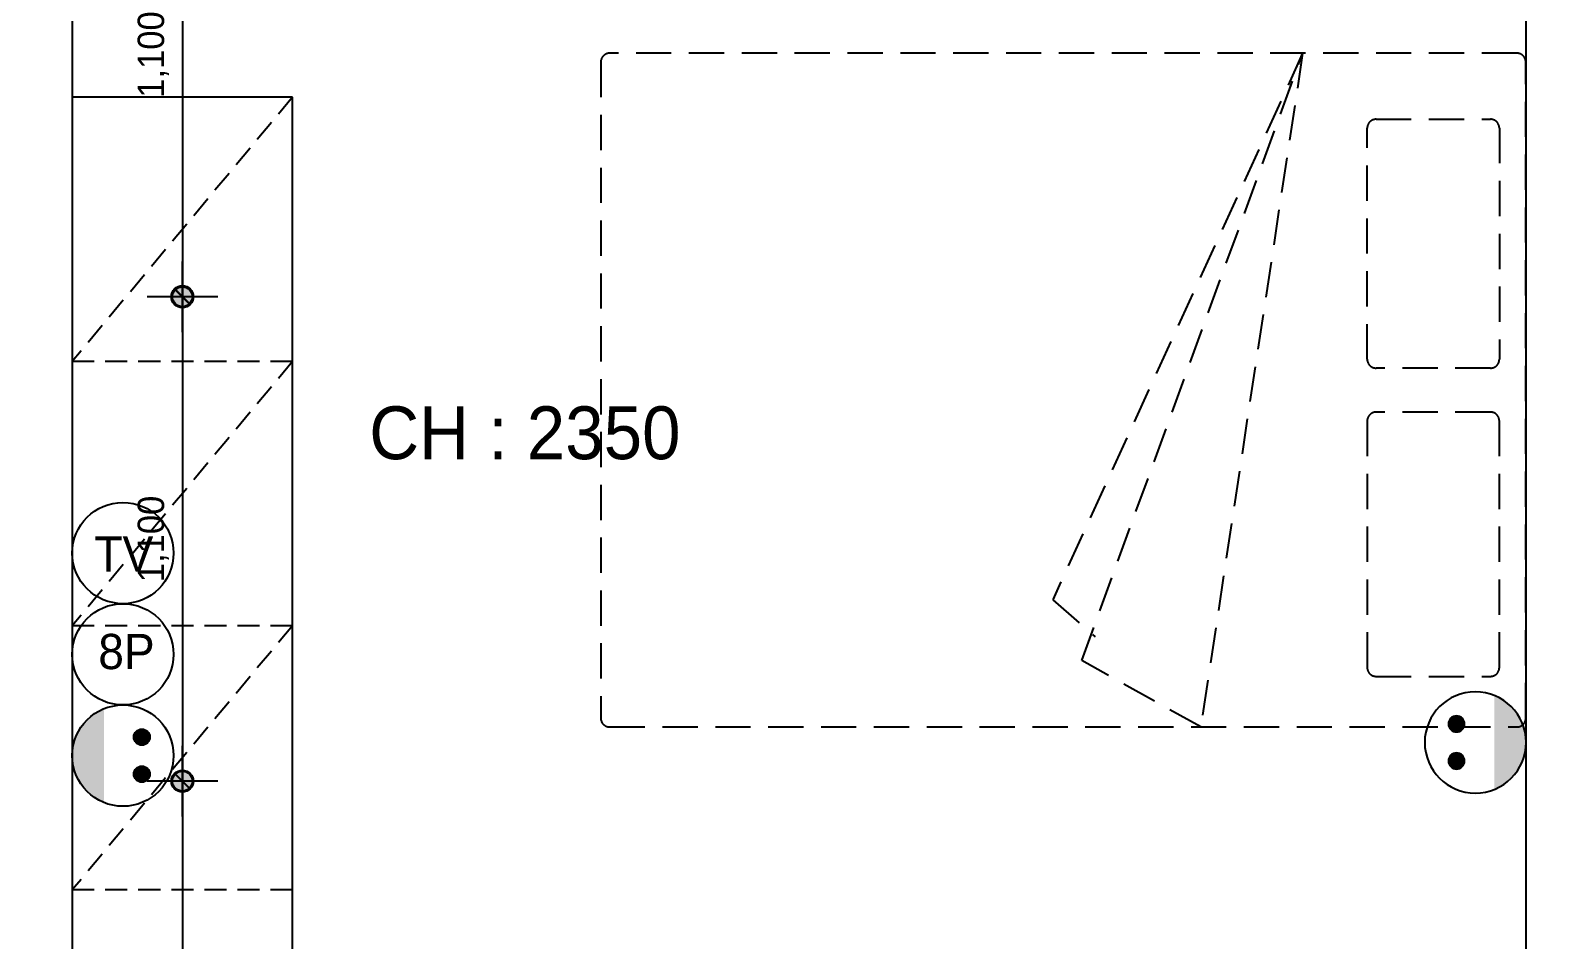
# Model space of a CAD drawing. Header units: millimetres. Extents: x 236955 to 308542, y 30900 to 88969.
# Drawn here: x 288870 to 292323, y 62162 to 64226 of the extents above; entities that cross this region are included whole.
import ezdxf

# ---------------------------------------------------------------- set-up
doc = ezdxf.new("R2010")
doc.units = ezdxf.units.MM
doc.header["$LTSCALE"] = 100
doc.header["$PDMODE"] = 3
doc.linetypes.add('DASHED', pattern=[0.75, 0.5, -0.25])
doc.linetypes.add('DH-HID2', pattern=[1.2, 0.8, -0.4])
doc.layers.get('DEFPOINTS').update_dxf_attribs({"color": 248})
for name, color, linetype in [('0-ELC TEXT', 7, 'Continuous'), ('06-FUR', 6, 'Continuous'), ('07-DIM WAL', 5, 'Continuous'), ('CO-BATH', 6, 'Continuous'), ('F-WALL1', 2, 'Continuous'), ('FU-FURM', 251, 'DH-HID2'), ('FUR', 8, 'DASHED'), ('RC-LIGHT', 7, 'Continuous'), ('설비', 140, 'Continuous')]:
    doc.layers.add(name, color=color, linetype=linetype)
doc.styles.add('HY 울릉도 L', font='')
doc.styles.add('코레일둥고', font='Korail_Round_Gothic_Medium.ttf')
doc.styles.get('HY 울릉도 L').set_extended_font_data('HY울릉도L')
doc.dimstyles.new('30', dxfattribs={"dimscale": 30, "dimtxt": 2, "dimasz": 1, "dimexe": 1, "dimexo": 1, "dimgap": 1, "dimtad": 1, "dimdec": 0, "dimrnd": 0.05, "dimdsep": 46, "dimlunit": 6, "dimtxsty": 'HY 울릉도 L', "dimblk": 'ARCHTICK', "dimcen": 2.5, "dimdle": 1, "dimclrd": 133, "dimclre": 133, "dimclrt": 30, "dimadec": 0, "dimazin": 0, "dimtfac": 1, "dimtdec": 0, "dimtix": 1, "dimtmove": 2, "dimatfit": 3, "dimldrblk": 'ARCHTICK', "dimfxl": 1, "dimlwd": -1, "dimlwe": -1, "dimarcsym": 0})

# ---------------------------------------------------------------- blocks, each defined once
blk = doc.blocks.new('flooor')
at = {"layer": 'F-WALL1'}
blk.add_lwpolyline([(265959.6, 60619.5), (266464.6, 60619.5), (266464.6, 60194.5), (266464.6, 60009.5), (267165.6, 60009.5), (267165.6, 60209.5), (266655.6, 60209.5), (266655.6, 66344.5), (264339.6, 66344.5), (264339.6, 65997.5), (264059.6, 65997.5), (264059.6, 65839.5), (264374.6, 65839.5), (264374.6, 65521.5), (264524.6, 65521.5), (264524.6, 66141.5), (266464.6, 66141.5), (266464.6, 60874.5), (265959.6, 60874.5)], close=True, dxfattribs=at)
blk.add_lwpolyline([(263664.6, 60619.5), (262461.6, 60619.5), (262461.6, 60874.5), (262974.6, 60874.5), (262974.6, 65839.5), (262929.6, 65839.5), (262929.6, 65997.5), (263209.6, 65997.5), (263209.6, 65839.5), (263164.6, 65839.5), (263164.6, 60874.5), (263664.6, 60874.5), (263664.6, 60619.5), (263686.3, 60619.5)], dxfattribs=at)
blk = doc.blocks.new('vjswjdjeh')
at = {"layer": '06-FUR', "color": 8}
blk.add_lwpolyline([(326653.2, 57522), (326153.2, 57522), (326153.2, 54522), (326653.2, 54522)], close=True, dxfattribs=at)
at = {"layer": 'FU-FURM', "color": 8}
for p, q in [((328946.6, 57622), (328379.2, 56381)), ((328445.2, 56243), (328946.6, 57622)), ((328946.6, 57622), (328715.2, 56092)), ((328379.2, 56381), (328475.2, 56297)), ((328715.2, 56092), (328445.2, 56243))]:
    blk.add_line(p, q, dxfattribs=at)
for points in [[(327353.2, 57602), (327353.2, 56112, 0.414214), (327373.2, 56092), (329433.2, 56092, 0.414214), (329453.2, 56112), (329453.2, 57602, 0.414214), (329433.2, 57622), (327373.2, 57622, 0.414214)], [(329093.2, 56927), (329093.2, 57452, -0.414214), (329113.2, 57472), (329373.2, 57472, -0.414214), (329393.2, 57452), (329393.2, 56927, -0.414214), (329373.2, 56907), (329113.2, 56907, -0.414214)], [(329093.2, 56787), (329093.2, 56227, 0.414214), (329113.2, 56207), (329373.2, 56207, 0.414214), (329393.2, 56227), (329393.2, 56787, 0.414214), (329373.2, 56807), (329113.2, 56807, 0.414214)]]:
    blk.add_lwpolyline(points, format="xyb", close=True, dxfattribs=at)
at = {"layer": 'FUR', "color": 8}
for p, q in [((326653.2, 57522), (326153.2, 56922)), ((326653.2, 56922), (326153.2, 56922)), ((326653.2, 56922), (326153.2, 56322)), ((326653.2, 56322), (326153.2, 56322)), ((326653.2, 56322), (326153.2, 55722)), ((326653.2, 55722), (326153.2, 55722))]:
    blk.add_line(p, q, dxfattribs=at)
blk.add_blockref('flooor', (62988.6, -6552.5))
blk = doc.blocks.new('1')
at = {"linetype": 'Continuous'}
h = blk.add_hatch(color=4, dxfattribs=at)
h.dxf.hatch_style = 1
edge = h.paths.add_edge_path()
edge.add_arc((11539653.5, -14273503.8), 37.5, 0, 360)
at = {"color": 1, "linetype": 'Continuous'}
for p, q in [((11539653.5, -14273637.1), (11539653.5, -14273370.5)), ((11539520.2, -14273503.8), (11539786.8, -14273503.8))]:
    blk.add_line(p, q, dxfattribs=at)
at = {"color": 4, "linetype": 'Continuous'}
for radius in [41.5, 37.5]:
    blk.add_circle((11539653.5, -14273503.8), radius, dxfattribs=at)
blk = doc.blocks.new('_ArchTick')
at = {"color": 0, "linetype": 'ByBlock', "const_width": 0.15}
blk.add_lwpolyline([(-0.5, -0.5), (0.5, 0.5)], dxfattribs=at)
blk = doc.blocks.new('*D204')
at = {"layer": '07-DIM WAL', "color": 133}
for p, q in [((289214.6, 64751.5), (289214.6, 63591.5)), ((289244.6, 64721.5), (289244.6, 64721.5)), ((289244.6, 63621.5), (289244.6, 63621.5))]:
    blk.add_line(p, q, dxfattribs=at)
at = {"layer": 'DEFPOINTS', "color": 0}
for p in [(289214.6, 64721.5), (289214.6, 63621.5), (289214.6, 63621.5)]:
    blk.add_point(p, dxfattribs=at)
at = {"layer": '07-DIM WAL', "color": 133, "xscale": 30, "yscale": 30, "zscale": 30}
for p, rotation in [((289214.6, 64721.5), 90), ((289214.6, 63621.5), 270)]:
    blk.add_blockref('_ArchTick', p, dxfattribs=dict(at, rotation=rotation))
at = {"layer": '07-DIM WAL', "color": 30, "insert": (289148.7, 64171.5), "char_height": 60, "attachment_point": 5, "rotation": 90, "style": 'HY 울릉도 L'}
blk.add_mtext('1,100', dxfattribs=at)
blk = doc.blocks.new('*D205')
at = {"layer": '07-DIM WAL', "color": 133}
for p, q in [((289214.6, 63651.5), (289214.6, 62491.5)), ((289184.6, 63621.5), (289184.6, 63621.5)), ((289184.6, 62521.5), (289184.6, 62521.5))]:
    blk.add_line(p, q, dxfattribs=at)
at = {"layer": 'DEFPOINTS', "color": 0}
for p in [(289214.6, 63621.5), (289214.6, 62521.5), (289214.6, 62521.5)]:
    blk.add_point(p, dxfattribs=at)
at = {"layer": '07-DIM WAL', "color": 133, "xscale": 30, "yscale": 30, "zscale": 30}
for p, rotation in [((289214.6, 63621.5), 90), ((289214.6, 62521.5), 270)]:
    blk.add_blockref('_ArchTick', p, dxfattribs=dict(at, rotation=rotation))
at = {"layer": '07-DIM WAL', "color": 30, "insert": (289148.7, 63071.5), "char_height": 60, "attachment_point": 5, "rotation": 90, "style": 'HY 울릉도 L'}
blk.add_mtext('1,100', dxfattribs=at)
blk = doc.blocks.new('*D206')
at = {"layer": '07-DIM WAL', "color": 133}
for p, q in [((289214.6, 62551.5), (289214.6, 61391.5)), ((289244.6, 62521.5), (289244.6, 62521.5)), ((289244.6, 61421.5), (289244.6, 61421.5))]:
    blk.add_line(p, q, dxfattribs=at)
at = {"layer": 'DEFPOINTS', "color": 0}
for p in [(289214.6, 62521.5), (289214.6, 61421.5), (289214.6, 61421.5)]:
    blk.add_point(p, dxfattribs=at)
at = {"layer": '07-DIM WAL', "color": 133, "xscale": 30, "yscale": 30, "zscale": 30}
for p, rotation in [((289214.6, 62521.5), 90), ((289214.6, 61421.5), 270)]:
    blk.add_blockref('_ArchTick', p, dxfattribs=dict(at, rotation=rotation))
at = {"layer": '07-DIM WAL', "color": 30, "insert": (289148.7, 61971.5), "char_height": 60, "attachment_point": 5, "rotation": 90, "style": 'HY 울릉도 L'}
blk.add_mtext('1,100', dxfattribs=at)
blk = doc.blocks.new('egoo')
at = {"layer": '설비'}
h = blk.add_hatch(color=140, dxfattribs=at)
edge = h.paths.add_edge_path()
edge.add_arc((1015645.3, 443433.7), 22.3, 0, 360)
h = blk.add_hatch(color=140, dxfattribs=at)
edge = h.paths.add_edge_path()
edge.add_arc((1015747.7, 443433.7), 22.3, 0, 360)
h = blk.add_hatch(color=140, dxfattribs=at)
edge = h.paths.add_edge_path()
edge.add_line((1015826.3, 443329.1), (1015566.6, 443329.1))
edge.add_ellipse((1015696.5, 443381.5), major_axis=(99, 99), ratio=1, start_angle=156.9578, end_angle=293.0422)
at = {"layer": '설비', "color": 140}
for centre, radius in [((1015696.5, 443381.5), 140), ((1015645.3, 443433.7), 22.3), ((1015747.7, 443433.7), 22.3)]:
    blk.add_circle(centre, radius, dxfattribs=at)

msp = doc.modelspace()

# ---------------------------------------------------------------- linework, layer by layer
at = {"layer": '설비', "color": 140}
for centre in [(289079.6, 63039.5), (289079.6, 62809.5)]:
    msp.add_circle(centre, 115, dxfattribs=at)

# ---------------------------------------------------------------- block references
at = {"layer": 'CO-BATH'}
msp.add_blockref('vjswjdjeh', (-37188.6, 6552.5), dxfattribs=at)
at = {"layer": 'RC-LIGHT', "xscale": 0.6024096385271789, "yscale": 0.6024096385271789, "zscale": 0.6024096385271789, "rotation": 90.00000000000001}
for p in [(-8309281.6, -6887977), (-8309281.6, -6889077)]:
    msp.add_blockref('1', p, dxfattribs=at)
at = {"layer": '설비', "color": 140, "yscale": 0.8214285869294655, "zscale": 0.8214285869294655}
for p, xscale, rotation in [((656356.4, 896931.6), -0.8214285869294655, 90.00000000000007), ((-75126.6, 896901.6), 0.8214285869294655, 269.9999999999999)]:
    msp.add_blockref('egoo', p, dxfattribs=dict(at, xscale=xscale, rotation=rotation))

# ---------------------------------------------------------------- texts
at = {"layer": '0-ELC TEXT', "style": '코레일둥고'}
msp.add_text('CH : 2350', height=120, dxfattribs=at).set_placement((289638.8, 63252.6))
at = {"layer": '설비', "color": 140, "style": '코레일둥고'}
for s, p in [('TV', (289014.9, 62997.1)), ('8P', (289023.7, 62775.9))]:
    msp.add_text(s, height=80, dxfattribs=at).set_placement(p)

# ---------------------------------------------------------------- dimensions: what is measured, and where the dimension line sits
at = {"layer": '07-DIM WAL'}
for base, p1, p2, picture, middle in [((289214.6, 63621.5), (289214.6, 64721.5), (289214.6, 63621.5), '*D204', (289148.7, 64171.5)), ((289214.6, 62521.5), (289214.6, 63621.5), (289214.6, 62521.5), '*D205', (289148.7, 63071.5)), ((289214.6, 61421.5), (289214.6, 62521.5), (289214.6, 61421.5), '*D206', (289148.7, 61971.5))]:
    dim = msp.add_linear_dim(base=base, p1=p1, p2=p2, angle=90, dimstyle='30', dxfattribs=at)
    dim.commit()
    dim.dimension.update_dxf_attribs({"geometry": picture, "text_midpoint": middle})

doc.saveas('drawing.dxf')
